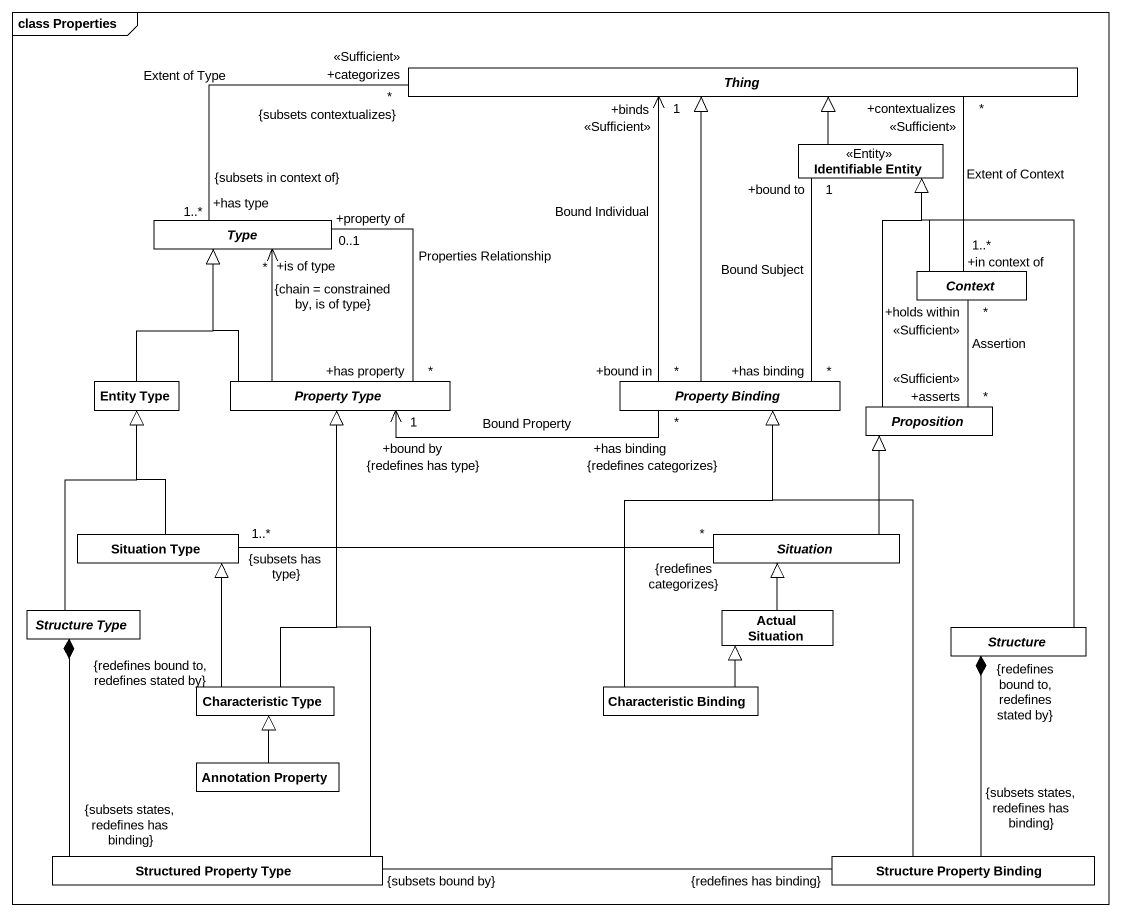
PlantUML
@startuml
mainframe class Properties
hide circle
hide empty members
abstract class Thing
class "Identifiable Entity" as Identifiable_Entity <<Entity>>
abstract class Type
abstract class Context
class "Entity Type" as Entity_Type
abstract class "Property Type" as Property_Type
abstract class "Property Binding" as Property_Binding
abstract class Proposition
class "Situation Type" as Situation_Type
abstract class Situation
abstract class "Structure Type" as Structure_Type
class "Actual Situation" as Actual_Situation
abstract class Structure
class "Characteristic Type" as Characteristic_Type
class "Characteristic Binding" as Characteristic_Binding
class "Annotation Property" as Annotation_Property
class "Structured Property Type" as Structured_Property_Type
class "Structure Property Binding" as Structure_Property_Binding
Identifiable_Entity -up-|> Thing
Identifiable_Entity "+bound to\n1" -- "+has binding\n*" Property_Binding : Bound Subject
Type "+has type\n1..*\n{subsets in context of}" -right- "+categorizes\n*\n{subsets contextualizes}\n<<Sufficient>>" Thing : Extent of Type
Type "+property of\n0..1" -- "+has property\n*" Property_Type : Properties Relationship
Context "+in context of\n1..*" -up- "+contextualizes\n*\n<<Sufficient>>" Thing : Extent of Context
Context -up-|> Identifiable_Entity
Context "+holds within\n*\n<<Sufficient>>" -- "+asserts\n*\n<<Sufficient>>" Proposition : Assertion
Entity_Type -up-|> Type
Property_Type -up-> "+is of type\n*\n{chain = constrained by, is of type}" Type
Property_Type -up-|> Type
Property_Type "+bound by\n1\n{redefines has type}" <-right- "+has binding\n*\n{redefines categorizes}" Property_Binding : Bound Property
Property_Binding "+bound in\n*" -up-> "+binds\n1\n<<Sufficient>>" Thing : Bound Individual
Property_Binding -up-|> Thing
Proposition -up-|> Identifiable_Entity
Situation_Type -up-|> Entity_Type
Situation_Type "1..*\n{subsets has type}" -right- "*\n{redefines categorizes}" Situation
Situation -up-|> Proposition
Structure_Type -up-|> Entity_Type
Structure_Type "{redefines bound to, redefines stated by}" *-- "{subsets states, redefines has binding}" Structured_Property_Type
Actual_Situation -up-|> Situation
Structure -up-|> Identifiable_Entity
Structure "{redefines bound to, redefines stated by}" *-- "{subsets states, redefines has binding}" Structure_Property_Binding
Characteristic_Type -up-|> Property_Type
Characteristic_Type -up-|> Situation_Type
Characteristic_Binding -up-|> Property_Binding
Characteristic_Binding -up-|> Actual_Situation
Annotation_Property -up-|> Characteristic_Type
Structured_Property_Type -up-|> Property_Type
Structure_Property_Binding -up-|> Property_Binding
Structure_Property_Binding "{redefines has binding}" -left- "{subsets bound by}" Structured_Property_Type
@enduml
